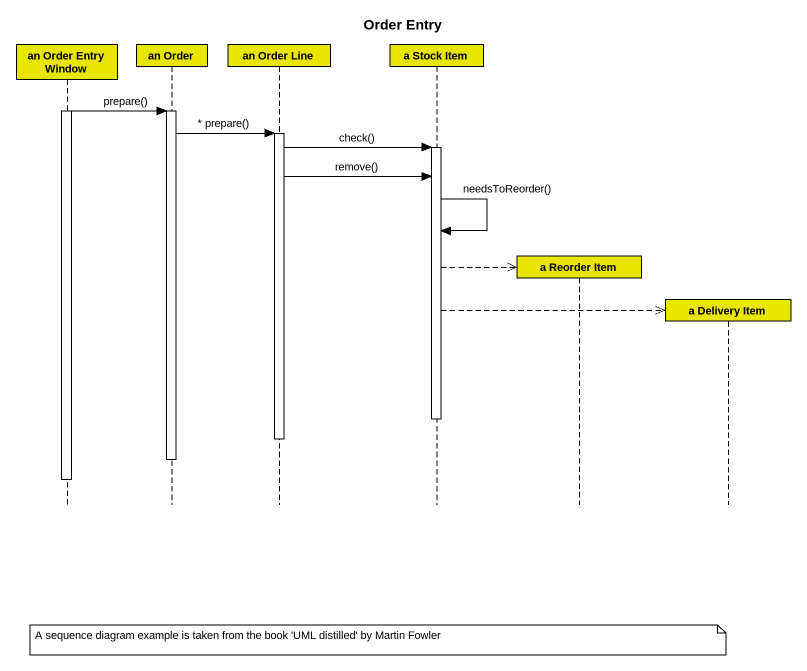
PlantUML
@startuml
title Order Entry
hide footbox
participant "an Order Entry Window" as an_Order_Entry_Window #E8E500
participant "an Order" as an_Order #E8E500
participant "an Order Line" as an_Order_Line #E8E500
participant "a Stock Item" as a_Stock_Item #E8E500
participant "a Reorder Item" as a_Reorder_Item #E8E500
participant "a Delivery Item" as a_Delivery_Item #E8E500

activate an_Order_Entry_Window
an_Order_Entry_Window -> an_Order : prepare()
activate an_Order
an_Order -> an_Order_Line : * prepare()
activate an_Order_Line
an_Order_Line -> a_Stock_Item : check()
activate a_Stock_Item
an_Order_Line -> a_Stock_Item : remove()
a_Stock_Item -> a_Stock_Item : needsToReorder()
a_Stock_Item -->> a_Reorder_Item **
a_Stock_Item -->> a_Delivery_Item **
deactivate a_Stock_Item
deactivate an_Order_Line
deactivate an_Order
deactivate an_Order_Entry_Window
note over a_Stock_Item : A sequence diagram example is taken from the book 'UML distilled' by Martin Fowler
@enduml
